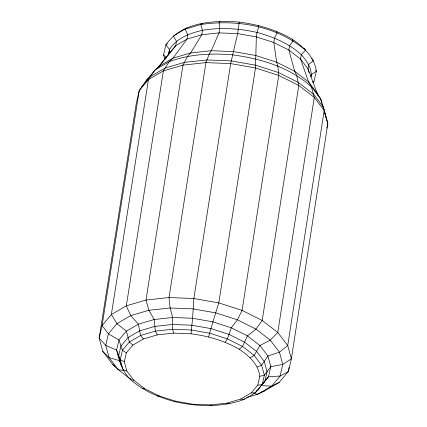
<?xml version="1.0" encoding="UTF-8"?>
<svg xmlns="http://www.w3.org/2000/svg" width="427" height="427" viewBox="0 0 427 427"><rect width="100%" height="100%" fill="white"/><g stroke="black" fill="none" stroke-linecap="round" stroke-linejoin="round"><path stroke-width="0.64" d="M191.05 333.807L173.554 333.119L157.317 334.88L143.445 338.969L132.888 345.101L126.36 352.867L124.31 361.733L126.878 371.095L133.886 380.318L144.854 388.773L159.041 395.877L175.476 401.156L193.041 404.246L210.543 404.929L226.78 403.173L240.647 399.085L251.209 392.952L257.732 385.186L259.781 376.32C258.426 364.156 248.802 355.723 239.243 349.281C224.485 340.687 207.917 335.964 191.05 333.807L192.582 318.28L193.853 298.516L230.671 63.596L237.647 33.616L239.237 22.103C257.721 24.462 275.869 29.644 292.041 39.054C303.335 46.719 314.464 57.058 316.348 71.266L314.037 81.263L312.81 82.726M289.063 367.45L288.449 371.405L279.189 382.416L264.212 391.121L257.775 394.196L246.523 397.51M158.006 67.45L168.825 53.893L169.524 49.441C176.671 37.955 189.908 33.242 202.451 30.306C220.604 27.237 239.125 28.412 257.027 32.447C273.083 36.802 288.817 43.308 301.275 54.613C306.527 60.805 312.292 68.347 311.064 76.935M164.939 59.791L163.578 54.821L165.889 44.819C181.785 21.745 213.852 20.197 239.237 22.103M168.211 55.099L169.524 49.441L165.889 44.819L167.368 43.719M311.027 76.273L311.459 74.389L316.348 71.266L315.628 70.236M257.732 385.186L262.173 384.642L264.356 375.21L270.819 366.676L282.786 364.439L291.358 358.824L327.829 123.686L323.314 107.033L320.688 98.995L317.507 93.684L308.609 81.973L294.678 71.24L276.664 62.214L255.794 55.515L233.489 51.592L211.269 50.717L190.655 52.953L173.042 58.141L159.634 65.934L155.124 69.895L146.429 80.233L139.234 90.535L136.336 103.067L99.171 338.131L102.811 351.416L112.755 364.498L118.242 369.67L130.534 379.139M326.815 128.073L327.829 123.686L323.314 107.033L313.562 94.202L298.297 82.438L278.553 72.547L255.682 65.203L231.237 60.906L206.887 59.951L184.293 62.395L164.987 68.085L150.299 76.62L141.214 87.428M208.616 336.898C211.744 325.481 215.245 314.219 218.773 302.898L255.501 67.962L256.333 36.898L257.027 32.447L258.65 26.81L258.484 25.487M225.056 342.171L227.404 338.883L231.285 327.803L237.396 319.812L242.088 310.381L278.735 75.419L277.854 65.993L276.664 62.214L273.819 42.513L274.513 38.062L277.182 32.762L276.499 31.267M251.209 392.952L255.229 392.904L268.487 376.769L270.819 366.676L267.9 356.017L259.926 345.518L247.436 335.894L231.285 327.803L212.577 321.798L192.582 318.28L172.663 317.501L154.179 319.503L138.391 324.157L126.376 331.138L118.946 339.977L116.614 350.071C119.064 360.778 122.341 371.543 130.416 379.464C142.874 390.769 158.609 397.281 174.664 401.636C197.45 406.696 221.826 407.705 243.998 399.432C250.638 395.968 257.305 392.386 261.057 385.608L271.577 386.179L279.189 382.416M244.703 398.54L243.998 399.432L240.647 399.085M220.065 21.35L219.11 22.556L219.729 28.433L219.03 32.884L211.269 50.717L209.273 53.941L205.942 62.625L169.028 297.544L170.09 307.984L172.663 317.501L172.62 329.254L173.554 333.119M168.825 53.893L175.769 45.63L186.999 39.103L201.757 34.758L219.03 32.884L237.647 33.616L256.333 36.898L273.819 42.513L288.908 50.076L300.581 59.07L308.032 68.88L318.019 95.557M157.979 67.904L175.769 45.63L176.463 41.179L173.25 36.065L187.074 27.755M261.468 385.117L268.487 376.769L280.107 376.027L288.449 371.405L291.358 358.824L287.718 345.539L277.78 332.457L262.215 320.463L242.088 310.381L218.773 302.898L193.853 298.516L169.028 297.544L145.997 300.037L126.317 305.833L111.34 314.539L102.08 325.555L99.171 338.131L105.731 345.379L116.614 350.071L120.233 359.694L122.965 369.654L126.878 371.095M262.173 384.642L264.841 381.519L267.088 371.805L264.276 361.546L256.595 351.437L244.575 342.176L229.032 334.389L211.018 328.609L191.771 325.225L172.599 324.472L154.809 326.399L139.608 330.877L128.041 337.597L120.889 346.105L118.642 355.824L121.455 366.083M304.061 48.32L305.551 50.306L301.275 54.613L300.581 59.07L308.609 81.973L311.352 86.713L320.688 98.995L321.883 103.361M146.429 80.233L148.399 78.456M239.243 349.281L242.499 346.446L247.436 335.894L255.933 329.105L262.215 320.463L298.788 85.464L296.744 75.456L294.678 71.24L288.908 50.076L289.607 45.625L293.178 40.779L292.041 39.054M202.275 23.277L200.797 24.536L185.158 29.148L187.699 34.651L186.999 39.103L173.042 58.141L169.183 61.723L155.124 69.895L148.457 79.561L139.234 90.535L102.08 325.555L108.41 333.791L118.946 339.977L122.416 350.263L120.233 359.694L124.31 361.733M174.664 401.636L175.476 401.156M256.584 390.668L257.689 390.027M250.211 357.735L254.172 355.44L259.926 345.518L270.275 340.148L277.78 332.457L314.293 97.415L311.352 86.713C289.709 67.279 260.902 58.595 232.576 54.853C211.226 53.033 189.401 54.09 169.183 61.723L163.381 70.887L126.317 305.833L130.742 315.622L138.391 324.157L140.59 335.473L143.445 338.969M312.98 81.835L314.037 81.263M257.219 366.953L261.623 365.25L267.9 356.017L279.429 352.2L287.718 345.539L324.2 110.449L314.293 97.415L298.788 85.464L278.735 75.419L255.501 67.962L230.671 63.596L205.942 62.625L182.991 65.112L163.381 70.887L148.457 79.561L111.34 314.539L116.939 323.639L126.376 331.138L129.36 342L132.888 345.101M261.671 391.869L264.212 391.121M259.781 376.32L264.356 375.21L261.623 365.25L254.172 355.44L242.499 346.446L227.404 338.883L209.919 333.273L191.232 329.986L172.62 329.254L155.348 331.128L140.59 335.473L129.36 342L122.416 350.263L126.36 352.867M157.179 396.021L159.041 395.877M142.09 388.458L144.854 388.773M123.803 370.604L118.242 369.67L109.088 357.612L102.811 351.416M254.033 393.507L257.775 394.196L271.577 386.179L280.107 376.027L282.786 364.439L279.429 352.2L270.275 340.148L255.933 329.105L237.396 319.812L215.913 312.916L192.956 308.881L170.09 307.984L148.868 310.285L130.742 315.622L116.939 323.639L108.41 333.791L105.731 345.379L109.088 357.612L119.533 360.73L120.329 361.781M133.886 380.318L130.416 379.464L129.989 378.375M226.78 403.173L229.24 403.777M210.543 404.929L211.968 405.65M305.551 50.306C277.166 25.999 237.017 19.066 200.797 24.536L202.451 30.306L201.757 34.758L190.655 52.953L187.65 56.284L182.991 65.112L145.997 300.037L148.868 310.285L154.179 319.503L155.348 331.128L157.317 334.88M112.755 364.498L114.826 366.099M163.578 54.821L166.503 57.971M311.742 58.424L313.455 60.709L308.732 64.429L308.032 68.88L309.057 72.617M193.041 404.246L193.351 404.919M324.301 112.077L326.885 120.062M322.225 104.604L322.737 106.478"/></g></svg>
